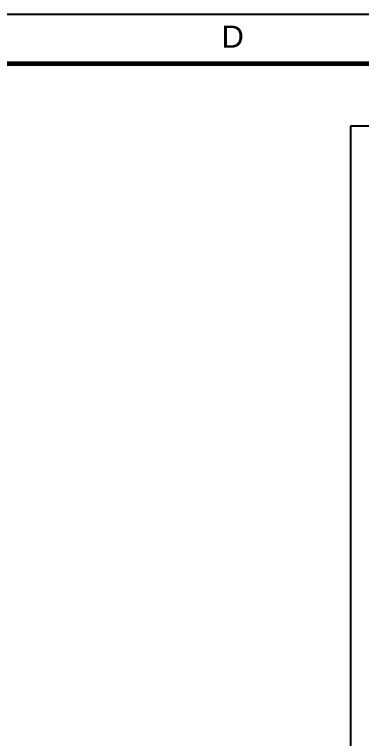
# Model space of a CAD drawing. Header units: millimetres. Extents: x 3923 to 4007, y 744 to 863.
# Drawn here: x 3944.08 to 3951.13, y 848.08 to 862.79 of the extents above; entities that cross this region are included whole.
import ezdxf
from ezdxf.enums import TextEntityAlignment as Align

# ---------------------------------------------------------------- set-up
doc = ezdxf.new("R2010")
doc.units = ezdxf.units.MM
doc.layers.add('-HIDRO', color=8, linetype='Continuous')
doc.layers.add("PRANCHA - PROJETU'S", color=7, linetype='Continuous')
doc.styles.add('ARIAL', font='arial.ttf', dxfattribs={"height": 2})

# ---------------------------------------------------------------- blocks, each defined once
blk = doc.blocks.new('ADFSGASDFG')
at = {"layer": "PRANCHA - PROJETU'S", "color": 1}
blk.add_line((360.678, 107.346), (276.578, 107.346), dxfattribs=at)
at = {"layer": "PRANCHA - PROJETU'S", "color": 4, "const_width": 0.1}
blk.add_lwpolyline([(279.078, 106.346), (359.678, 106.346), (359.678, 48.946), (279.078, 48.946)], close=True, dxfattribs=at)
at = {"layer": "PRANCHA - PROJETU'S", "color": 50, "linetype": 'Continuous', "style": 'ARIAL'}
blk.add_text('D', height=0.45, dxfattribs=at).set_placement((302.065, 106.896), align=Align.MIDDLE)

msp = doc.modelspace()

# ---------------------------------------------------------------- linework, layer by layer
at = {"layer": '-HIDRO'}
for p, q in [((3962.817, 860.514), (3950.91, 860.514)), ((3950.91, 860.514), (3950.91, 817.989))]:
    msp.add_line(p, q, dxfattribs=at)

# ---------------------------------------------------------------- block references
at = {"layer": "PRANCHA - PROJETU'S", "color": 1}
msp.add_blockref('ADFSGASDFG', (3646.451, 755.44), dxfattribs=at)

doc.saveas('drawing.dxf')
